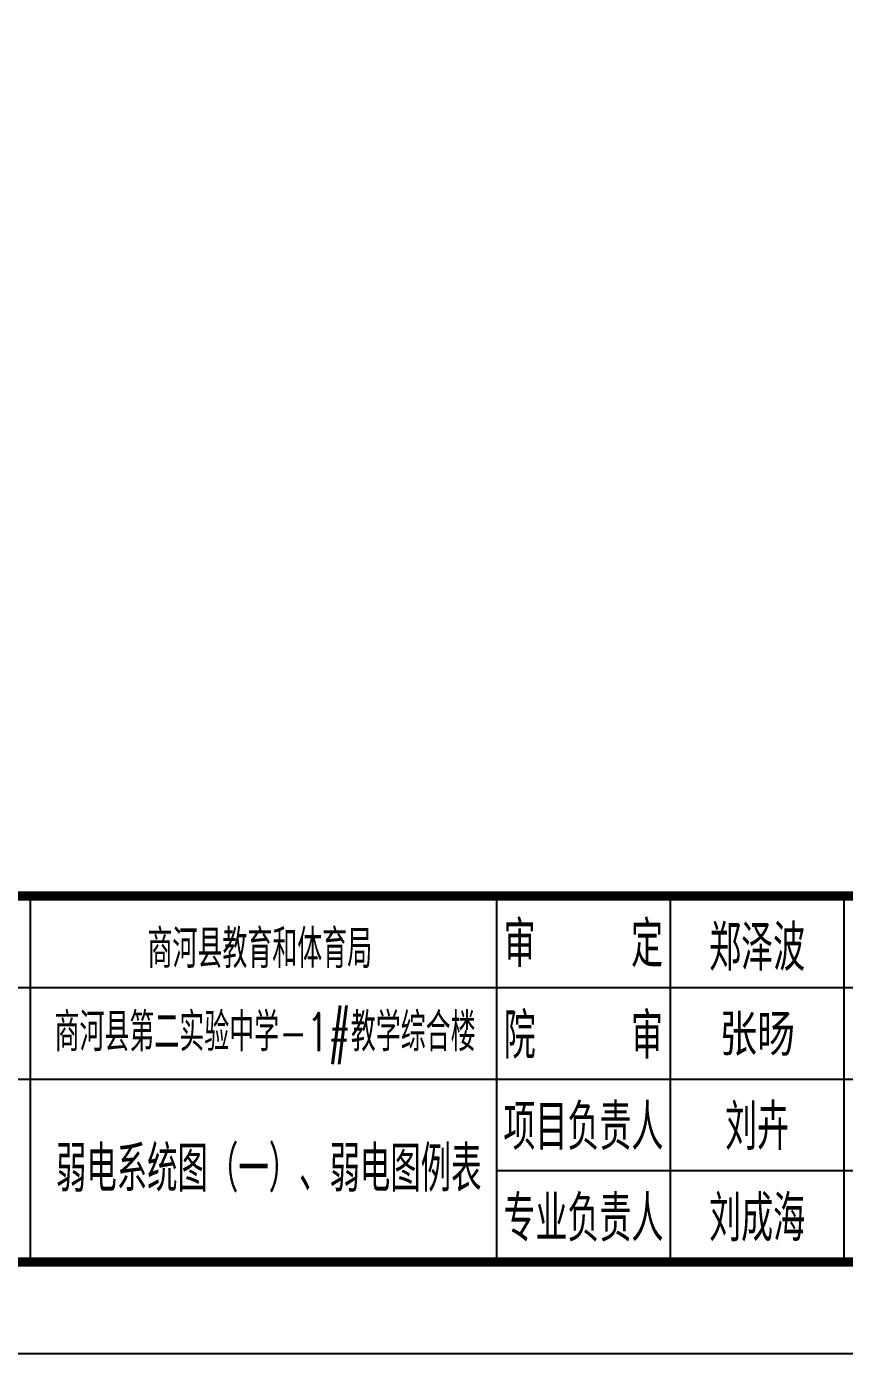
# Model space of a CAD drawing. Extents: x 196430 to 818205, y 904526 to 1974626.
# Drawn here: x 259207 to 268154, y 1781583 to 1796086 of the extents above; entities that cross this region are included whole.
import ezdxf
from ezdxf.enums import TextEntityAlignment as Align

# ---------------------------------------------------------------- set-up
doc = ezdxf.new("R2010")
doc.units = 0
doc.header["$LTSCALE"] = 1000
doc.header["$MEASUREMENT"] = 0
doc.layers.add('FRAME', color=7, linetype='Continuous')
doc.layers.add('TK', color=7, linetype='Continuous')
doc.styles.add('chml', font='CHMLTXT', dxfattribs={"width": 0.7, "bigfont": 'CHMLHZ'})
doc.styles.add('FRAME-3', font='romans.shx', dxfattribs={"width": 0.7, "bigfont": 'hztxt.shx'})
doc.styles.add('黑体', font='simhei.ttf', dxfattribs={"height": 10})

# ---------------------------------------------------------------- blocks, each defined once
blk = doc.blocks.new('a1')
at = {"layer": 'FRAME'}
for p, q in [((87520, 131240), (115320, 131240)), ((95020, 131240), (95020, 127240)), ((100120, 131240), (100120, 127240)), ((102020, 131240), (102020, 127240)), ((103920, 131240), (103920, 127240)), ((93120, 130240), (115320, 130240)), ((87520, 129240), (115320, 129240)), ((100120, 128240), (115320, 128240)), ((87520, 127240), (115320, 127240))]:
    blk.add_line(p, q, dxfattribs=at)
blk.add_lwpolyline([(32220, 126240), (116320, 126240), (116320, 185640), (32220, 185640)], close=True, dxfattribs=at)
at = {"layer": 'FRAME', "const_width": 100}
blk.add_lwpolyline([(34720, 127240), (115320, 127240), (115320, 184640), (34720, 184640)], close=True, dxfattribs=at)
blk.add_lwpolyline([(87520, 127240), (87520, 131240), (115320, 131240)], dxfattribs=at)
at = {"layer": 'FRAME'}
for s, height, style, width, p in [('审    定', 500, 'FRAME-3', 0.7, (101070, 130740)), ('郑泽波', 500, 'FRAME-3', 0.7, (102970, 130699)), ('商河县教育和体育局', 420, 'FRAME-3', 0.65, (97531, 130686)), ('院    审', 500, 'FRAME-3', 0.7, (101070, 129740)), ('张旸', 400, '黑体', 0.75, (102970, 129740)), ('项目负责人', 500, 'FRAME-3', 0.7, (101070, 128740)), ('刘卉', 500, 'FRAME-3', 0.7, (102970, 128740)), ('专业负责人', 500, 'FRAME-3', 0.7, (101070, 127740)), ('刘成海', 500, 'FRAME-3', 0.7, (102970, 127740))]:
    blk.add_text(s, height=height, dxfattribs=dict(at, style=style, width=width)).set_placement(p, align=Align.MIDDLE)
at = {"layer": 'FRAME', "style": 'FRAME-3', "width": 0.65}
blk.add_text('商河县第二实验中学-1#教学综合楼', height=420, dxfattribs=at).set_placement((97588, 129543), align=Align.CENTER)

msp = doc.modelspace()

# ---------------------------------------------------------------- block references
at = {"layer": 'FRAME'}
msp.add_blockref('a1', (164228, 1655343), dxfattribs=at)

# ---------------------------------------------------------------- texts
at = {"layer": 'TK', "color": 3, "style": 'chml', "width": 0.7}
msp.add_text('弱电系统图（一）、弱电图例表', height=500, dxfattribs=at).set_placement((261856, 1783627), align=Align.MIDDLE)

doc.saveas('drawing.dxf')
